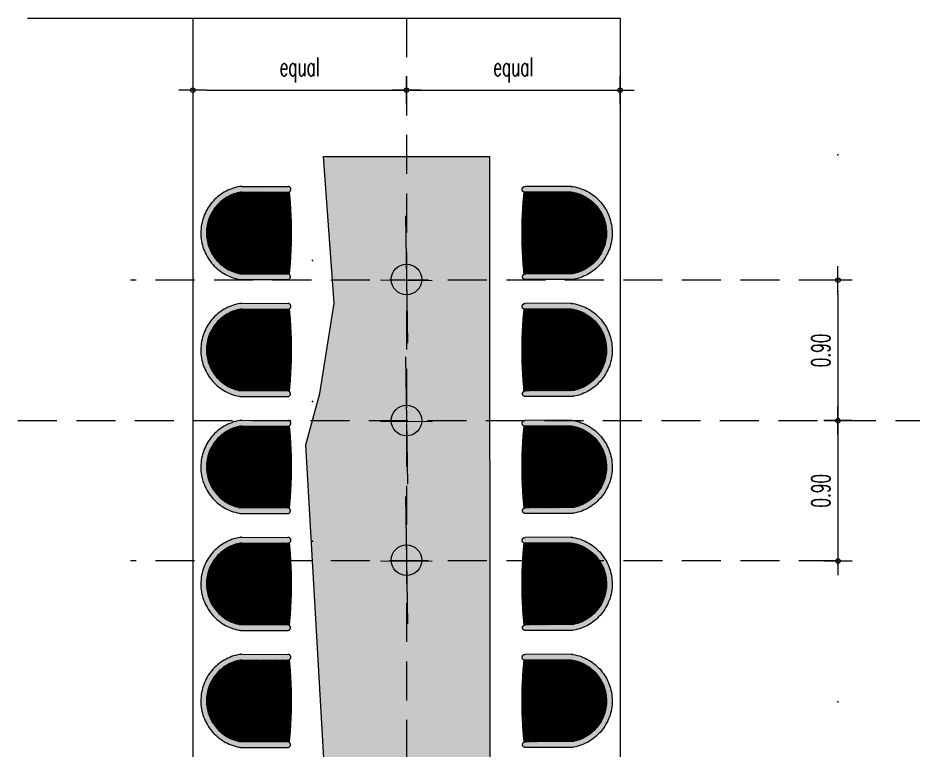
# Model space of a CAD drawing. Header units: millimetres. Extents: x -1 to 5416, y -1238 to 1407.
# Drawn here: x 389.92 to 395.71, y 1391.54 to 1396.24 of the extents above; entities that cross this region are included whole.
import ezdxf

# ---------------------------------------------------------------- set-up
doc = ezdxf.new("R2010")
doc.units = ezdxf.units.MM
doc.header["$MEASUREMENT"] = 0
doc.linetypes.add('HIDDEN', pattern=[0.375, 0.25, -0.125])
for name, color, linetype in [('1-TRAMA', 251, 'Continuous'), ('ID-LF-FURN', 32, 'Continuous'), ('TRAZO', 7, 'Continuous')]:
    doc.layers.add(name, color=color, linetype=linetype)
doc.layers.add('Areas', color=6, linetype='Continuous', plot=False)
doc.layers.add('H-BLOCKS', color=7, linetype='Continuous', true_color=0xffffff)
doc.styles.add('COTA50', font='romans.shx', dxfattribs={"width": 0.6, "height": 0.12})
doc.dimstyles.new('COTA50', dxfattribs={"dimtxt": 0.07, "dimasz": 0.09, "dimexe": 0.05, "dimexo": 0.4, "dimgap": 0.05, "dimtad": 1, "dimzin": 0, "dimdsep": 46, "dimtxsty": 'COTA50', "dimblk": 'SYS003', "dimcen": 0, "dimse1": 1, "dimse2": 1, "dimadec": 0, "dimazin": 0, "dimtfac": 1, "dimtix": 1, "dimtmove": 0, "dimatfit": 3, "dimldrblk": 'SYS003', "dimfxl": 0.05, "dimtolj": 1, "dimtzin": 0, "dimarcsym": 0})

# ---------------------------------------------------------------- blocks, each defined once
blk = doc.blocks.new('SE_Ethimo-Killt')
at = {"true_color": 0xffffff}
h = blk.add_hatch(color=7, dxfattribs=at)
h.dxf.hatch_style = 1
h.paths.add_polyline_path([(90.7, 566.1), (78.1, 569.7), (65.3, 572.9), (52.3, 575.4), (39.1, 577.5), (25.7, 578.9), (12.2, 579.7), (-1.4, 580), (-15.1, 579.6), (-28.6, 578.6), (-41.9, 577.1), (-55.1, 574.9), (-68.1, 572.2), (-80.9, 569), (-93.4, 565.2), (-105.8, 560.9), (-117.9, 556), (-129.8, 550.7), (-141.4, 544.8), (-152.7, 538.5), (-163.7, 531.7), (-174.4, 524.5), (-184.8, 516.8), (-194.9, 508.7), (-204.6, 500.2), (-213.9, 491.2), (-222.8, 481.9), (-231.4, 472.2), (-239.5, 462.1), (-247.2, 451.6), (-254.5, 440.9), (-261.3, 429.7), (-267.6, 418.3), (-273.5, 406.5), (-278.9, 394.4), (-283.7, 382.1), (-288, 369.5), (-291.8, 356.6), (-295.1, 343.4), (-297.7, 330.1), (-298.2, 326.7), (-298.6, 323.3), (-298.8, 319.8), (-298.9, 316.4), (-298.1, 21.4), (-298.1, 20.2), (-298, 18.9), (-297.7, 17.7), (-297.6, 17.1), (-297.5, 16.5), (-297.3, 15.9), (-297.1, 15.4), (-296.7, 14.2), (-296.2, 13.1), (-295.6, 12.1), (-294.9, 11), (-294.6, 10.5), (-294.2, 10), (-293.8, 9.6), (-293.4, 9.1), (-293, 8.7), (-292.6, 8.2), (-291.7, 7.4), (-290.8, 6.6), (-289.8, 5.9), (-289.2, 5.5), (-288.7, 5.2), (-287.6, 4.6), (-286.5, 4.1), (-285.3, 3.7), (-284.1, 3.4), (-282.9, 3.1), (-281.7, 2.9), (-280.5, 2.8), (-279.3, 2.8), (-278.1, 2.8), (-276.9, 2.9), (-275.7, 3.1), (-274.5, 3.4), (-273.9, 3.6), (-273.3, 3.8), (-272.2, 4.2), (-271.1, 4.7), (-270.5, 5), (-270, 5.3), (-268.9, 6), (-268.4, 6.3), (-267.9, 6.7), (-267, 7.5), (-266.5, 7.9), (-266.1, 8.3), (-265.3, 9.2), (-264.9, 9.7), (-264.5, 10.2), (-263.8, 11.2), (-263.2, 12.2), (-262.9, 12.7), (-262.6, 13.3), (-262.3, 13.8), (-260.8, 45.3), (-261.5, 317.9), (-261.4, 322.1), (-261, 326.3), (-260.5, 330.5), (-259.7, 334.7), (-256.9, 346), (-253.7, 357), (-250.1, 367.9), (-246, 378.5), (-241.5, 388.9), (-236.6, 399), (-231.2, 408.9), (-225.5, 418.5), (-219.4, 427.8), (-212.9, 436.8), (-206.1, 445.5), (-199, 454), (-191.5, 462.1), (-183.6, 469.9), (-175.5, 477.3), (-167.1, 484.4), (-158.4, 491.2), (-149.4, 497.6), (-140.1, 503.6), (-130.6, 509.2), (-120.9, 514.4), (-110.9, 519.3), (-100.7, 523.7), (-90.3, 527.7), (-79.7, 531.3), (-69, 534.4), (-58, 537.1), (-47, 539.4), (-35.7, 541.1), (-24.3, 542.4), (-12.9, 543.2), (-1.2, 543.5), (10.4, 543.3), (21.9, 542.6), (33.2, 541.5), (44.5, 539.8), (55.6, 537.7), (66.6, 535.1), (77.4, 532.1), (88, 528.6), (98.4, 524.7), (108.6, 520.3), (118.6, 515.6), (128.4, 510.5), (138, 504.9), (147.3, 499), (156.4, 492.7), (165.1, 486), (173.6, 479), (181.8, 471.6), (189.7, 463.9), (197.3, 455.9), (204.6, 447.5), (211.5, 438.9), (218, 429.9), (224.2, 420.6), (230, 411.1), (235.5, 401.3), (240.5, 391.2), (245.1, 380.9), (249.3, 370.3), (253, 359.5), (256.3, 348.5), (259.2, 337.2), (260, 333.1), (260.6, 328.9), (261, 324.6), (261.1, 320.4), (261.9, 24.1), (261.9, 23.5), (261.9, 22.9), (262, 22.3), (262.1, 21.6), (262.3, 20.4), (262.4, 19.8), (262.6, 19.2), (262.7, 18.7), (262.9, 18.1), (263.1, 17.5), (263.4, 16.9), (263.6, 16.4), (263.9, 15.8), (264.5, 14.8), (264.8, 14.3), (265.1, 13.7), (265.4, 13.2), (265.8, 12.8), (266.2, 12.3), (266.6, 11.8), (267, 11.4), (267.4, 10.9), (267.9, 10.5), (268.3, 10.1), (268.8, 9.7), (269.3, 9.3), (270.3, 8.6), (271.3, 7.9), (272.4, 7.4), (273.6, 6.9), (274.1, 6.6), (274.7, 6.4), (275.9, 6.1), (277.1, 5.8), (278.3, 5.6), (279.5, 5.5), (280.7, 5.5), (281.9, 5.5), (283.1, 5.7), (284.3, 5.9), (285.5, 6.1), (286.7, 6.5), (287.8, 6.9), (289, 7.4), (289.5, 7.7), (290.1, 8), (291.1, 8.7), (292.1, 9.4), (293.1, 10.2), (294, 11.1), (294.8, 12), (295.5, 12.9), (296.2, 13.9), (296.9, 14.9), (297.2, 15.5), (297.4, 16), (297.7, 16.5), (297.9, 17.1), (298.2, 17.7), (298.4, 18.2), (298.6, 18.8), (298.7, 19.4), (298.9, 20), (299, 20.6), (299.2, 21.8), (299.3, 22.4), (299.3, 23.1), (299.3, 23.7), (299.3, 24.3), (298.6, 319.3), (298.5, 322.7), (298.2, 326.1), (297.8, 329.6), (297.3, 332.9), (294.5, 346.3), (291.1, 359.4), (287.2, 372.3), (282.8, 384.8), (277.8, 397.1), (272.3, 409.2), (266.3, 420.9), (259.9, 432.3), (253, 443.3), (245.6, 454), (237.8, 464.4), (229.5, 474.4), (220.9, 484.1), (211.9, 493.3), (202.5, 502.2), (192.7, 510.6), (182.6, 518.6), (172.1, 526.2), (161.3, 533.3), (150.2, 540), (138.9, 546.2), (127.2, 551.9), (115.3, 557.2), (103.1, 561.9)])
h.paths.add_polyline_path([(226.6, 383.9), (195.2, 458.1), (-2.7, 461), (-195.2, 458), (-226.6, 383.7), (-248.2, 295.7), (-260.8, 45.3), (-260.7, 20.7), (-260.9, 18.8), (-261.1, 17.5), (-261.4, 16.4), (-261.8, 15.3), (-262.3, 13.8), (-194.6, 6.8), (-66.1, -0.1), (66.1, 0.1), (194.6, 7), (262.3, 13.9), (248.2, 295.8)])
h = blk.add_hatch(dxfattribs=at)
h.set_pattern_fill('ANSI31')
h.set_pattern_definition([(45, (0, 0), (-2.245064, 2.245064), [])])
h.paths.add_polyline_path([(147.3, 499), (138, 504.9), (128.4, 510.5), (118.6, 515.6), (108.6, 520.3), (98.4, 524.7), (88, 528.6), (77.4, 532.1), (66.6, 535.1), (55.6, 537.7), (44.5, 539.8), (33.2, 541.5), (21.9, 542.6), (10.4, 543.3), (-1.2, 543.5), (-12.9, 543.2), (-24.3, 542.4), (-35.7, 541.1), (-47, 539.4), (-58, 537.1), (-69, 534.4), (-79.7, 531.3), (-90.3, 527.7), (-100.7, 523.7), (-110.9, 519.3), (-120.9, 514.4), (-130.6, 509.2), (-140.1, 503.6), (-149.4, 497.6), (-158.4, 491.2), (-167.1, 484.4), (-175.5, 477.3), (-183.6, 469.9), (-191.5, 462.1), (-195.2, 458), (-2.7, 461), (195.2, 458.1), (189.7, 463.9), (181.8, 471.6), (173.6, 479), (165.1, 486), (156.4, 492.7)])
h.paths.add_polyline_path([(-226.6, 383.7), (-195.2, 458), (-199, 454), (-206.1, 445.5), (-212.9, 436.8), (-219.4, 427.8), (-225.5, 418.5), (-231.2, 408.9), (-236.6, 399), (-241.5, 388.9), (-246, 378.5), (-250.1, 367.9), (-253.7, 357), (-256.9, 346), (-259.7, 334.7), (-260.5, 330.5), (-261, 326.3), (-261.4, 322.1), (-261.5, 317.9), (-260.8, 45.3), (-248.2, 295.7)], flags=17)
h.paths.add_polyline_path([(262.3, 13.9), (194.6, 7), (66.1, 0.1), (-66.1, -0.1), (-194.6, 6.8), (-262.3, 13.8), (-248.2, 295.7), (-226.6, 383.7), (-195.2, 458), (-2.7, 461), (195.2, 458.1), (197.3, 455.9), (204.6, 447.5), (211.5, 438.9), (218, 429.9), (224.2, 420.6), (230, 411.1), (235.5, 401.3), (240.5, 391.2), (245.1, 380.9), (249.3, 370.3), (253, 359.5), (256.3, 348.5), (259.2, 337.2), (260, 333.1), (260.6, 328.9), (261, 324.6), (261.1, 320.4), (261.9, 22.4)])
blk.add_lwpolyline([(-2.7, 461), (-195.2, 458), (-226.6, 383.7), (-248.2, 295.7), (-262.3, 13.8), (-194.6, 6.8), (-66.1, -0.1), (66.1, 0.1), (194.6, 7), (262.3, 13.9), (248.2, 295.8), (226.6, 383.9), (195.2, 458.1)], close=True)
for points in [[(-297.7, 330.1, 0), (-295.1, 343.4, 0), (-291.8, 356.6, 0), (-288, 369.5, 0), (-283.7, 382.1, 0), (-278.9, 394.4, 0), (-273.5, 406.5, 0), (-267.6, 418.3, 0), (-261.3, 429.7, 0), (-254.5, 440.9, 0), (-247.2, 451.6, 0), (-239.5, 462.1, 0), (-231.4, 472.2, 0), (-222.8, 481.9, 0), (-213.9, 491.2, 0), (-204.6, 500.2, 0), (-194.9, 508.7, 0), (-184.8, 516.8, 0), (-174.4, 524.5, 0), (-163.7, 531.7, 0), (-152.7, 538.5, 0), (-141.4, 544.8, 0), (-129.8, 550.7, 0), (-117.9, 556, 0), (-105.8, 560.9, 0), (-93.4, 565.2, 0), (-80.9, 569, 0), (-68.1, 572.2, 0), (-55.1, 574.9, 0), (-41.9, 577.1, 0), (-28.6, 578.6, 0), (-15.1, 579.6, 0), (-1.4, 580, 0)], [(-1.4, 580, 0), (12.2, 579.7, 0), (25.7, 578.9, 0), (39.1, 577.5, 0), (52.3, 575.4, 0), (65.3, 572.9, 0), (78.1, 569.7, 0), (90.7, 566.1, 0), (103.1, 561.9, 0), (115.3, 557.2, 0), (127.2, 551.9, 0), (138.9, 546.2, 0), (150.2, 540, 0), (161.3, 533.3, 0), (172.1, 526.2, 0), (182.6, 518.6, 0), (192.7, 510.6, 0), (202.5, 502.2, 0), (211.9, 493.3, 0), (220.9, 484.1, 0), (229.5, 474.4, 0), (237.8, 464.4, 0), (245.6, 454, 0), (253, 443.3, 0), (259.9, 432.3, 0), (266.3, 420.9, 0), (272.3, 409.2, 0), (277.8, 397.1, 0), (282.8, 384.8, 0), (287.2, 372.3, 0), (291.1, 359.4, 0), (294.5, 346.3, 0), (297.3, 333, 0)], [(-259.7, 334.7, 0), (-256.9, 346, 0), (-253.7, 357, 0), (-250.1, 367.9, 0), (-246, 378.5, 0), (-241.5, 388.9, 0), (-236.6, 399, 0), (-231.2, 408.9, 0), (-225.5, 418.5, 0), (-219.4, 427.8, 0), (-212.9, 436.8, 0), (-206.1, 445.5, 0), (-199, 454, 0), (-191.5, 462.1, 0), (-183.6, 469.9, 0), (-175.5, 477.3, 0), (-167.1, 484.4, 0), (-158.4, 491.2, 0), (-149.4, 497.6, 0), (-140.1, 503.6, 0), (-130.6, 509.2, 0), (-120.9, 514.4, 0), (-110.9, 519.3, 0), (-100.7, 523.7, 0), (-90.3, 527.7, 0), (-79.7, 531.3, 0), (-69, 534.4, 0), (-58, 537.1, 0), (-47, 539.4, 0), (-35.7, 541.1, 0), (-24.3, 542.4, 0), (-12.9, 543.2, 0), (-1.2, 543.5, 0)], [(-1.2, 543.5, 0), (10.4, 543.3, 0), (21.9, 542.6, 0), (33.2, 541.5, 0), (44.5, 539.8, 0), (55.6, 537.7, 0), (66.6, 535.1, 0), (77.4, 532.1, 0), (88, 528.6, 0), (98.4, 524.7, 0), (108.6, 520.3, 0), (118.6, 515.6, 0), (128.4, 510.5, 0), (138, 504.9, 0), (147.3, 499, 0), (156.4, 492.7, 0), (165.1, 486, 0), (173.6, 479, 0), (181.8, 471.6, 0), (189.7, 463.9, 0), (197.3, 455.9, 0), (204.6, 447.5, 0), (211.5, 438.9, 0), (218, 429.9, 0), (224.2, 420.6, 0), (230, 411.1, 0), (235.5, 401.3, 0), (240.5, 391.2, 0), (245.1, 380.9, 0), (249.3, 370.3, 0), (253, 359.5, 0), (256.3, 348.5, 0), (259.2, 337.2, 0)], [(-298.9, 316.4, 0), (-298.8, 319.8, 0), (-298.6, 323.3, 0), (-298.2, 326.7, 0), (-297.7, 330.1, 0)], [(-298.9, 316.4, 0), (-298.1, 21.4, 0)], [(-261.5, 317.9, 0), (-261.4, 322.1, 0), (-261, 326.3, 0), (-260.5, 330.5, 0), (-259.7, 334.7, 0)], [(-261.5, 317.9, 0), (-260.7, 21.6, 0)], [(259.2, 337.2, 0), (260, 333.1, 0), (260.6, 328.9, 0), (261, 324.6, 0), (261.1, 320.4, 0)], [(261.1, 320.4, 0), (261.9, 24.1, 0)], [(297.3, 333, 0), (297.8, 329.6, 0), (298.2, 326.1, 0), (298.5, 322.7, 0), (298.6, 319.3, 0)], [(298.6, 319.3, 0), (299.3, 24.3, 0)], [(-260.7, 21.6, 0), (-260.7, 21, 0), (-260.7, 20.3, 0), (-260.8, 19.1, 0), (-260.9, 18.5, 0), (-261, 17.9, 0), (-261.2, 17.3, 0), (-261.3, 16.7, 0), (-261.5, 16.1, 0), (-261.7, 15.5, 0), (-261.9, 15, 0), (-262.1, 14.4, 0), (-262.3, 13.8, 0), (-262.6, 13.3, 0), (-262.9, 12.7, 0), (-263.2, 12.2, 0), (-263.8, 11.2, 0), (-264.5, 10.2, 0), (-264.9, 9.7, 0), (-265.3, 9.2, 0), (-266.1, 8.3, 0), (-266.5, 7.9, 0), (-267, 7.5, 0), (-267.9, 6.7, 0), (-268.4, 6.3, 0), (-268.9, 6, 0), (-270, 5.3, 0), (-270.5, 5, 0), (-271.1, 4.7, 0), (-272.2, 4.2, 0), (-273.3, 3.8, 0), (-273.9, 3.6, 0), (-274.5, 3.4, 0), (-275.7, 3.1, 0), (-276.9, 2.9, 0), (-278.1, 2.8, 0), (-279.3, 2.8, 0), (-280.5, 2.8, 0), (-281.7, 2.9, 0), (-282.9, 3.1, 0), (-284.1, 3.4, 0), (-285.3, 3.7, 0), (-286.5, 4.1, 0), (-287.6, 4.6, 0), (-288.7, 5.2, 0), (-289.2, 5.5, 0), (-289.8, 5.9, 0), (-290.8, 6.6, 0), (-291.7, 7.4, 0), (-292.6, 8.2, 0), (-293, 8.7, 0), (-293.4, 9.1, 0), (-293.8, 9.6, 0), (-294.2, 10, 0), (-294.6, 10.5, 0), (-294.9, 11, 0), (-295.6, 12.1, 0), (-296.2, 13.1, 0), (-296.7, 14.2, 0), (-297.1, 15.4, 0), (-297.3, 15.9, 0), (-297.5, 16.5, 0), (-297.6, 17.1, 0), (-297.7, 17.7, 0), (-298, 18.9, 0), (-298.1, 20.2, 0), (-298.1, 21.4, 0)], [(299.3, 24.3, 0), (299.3, 23.7, 0), (299.3, 23.1, 0), (299.3, 22.4, 0), (299.2, 21.8, 0), (299, 20.6, 0), (298.9, 20, 0), (298.7, 19.4, 0), (298.6, 18.8, 0), (298.4, 18.2, 0), (298.2, 17.7, 0), (297.9, 17.1, 0), (297.7, 16.5, 0), (297.4, 16, 0), (297.2, 15.5, 0), (296.9, 14.9, 0), (296.2, 13.9, 0), (295.5, 12.9, 0), (294.8, 12, 0), (294, 11.1, 0), (293.1, 10.2, 0), (292.1, 9.4, 0), (291.1, 8.7, 0), (290.1, 8, 0), (289.5, 7.7, 0), (289, 7.4, 0), (287.8, 6.9, 0), (286.7, 6.5, 0), (285.5, 6.1, 0), (284.3, 5.9, 0), (283.1, 5.7, 0), (281.9, 5.5, 0), (280.7, 5.5, 0), (279.5, 5.5, 0), (278.3, 5.6, 0), (277.1, 5.8, 0), (275.9, 6.1, 0), (274.7, 6.4, 0), (274.1, 6.6, 0), (273.6, 6.9, 0), (272.4, 7.4, 0), (271.3, 7.9, 0), (270.3, 8.6, 0), (269.3, 9.3, 0), (268.8, 9.7, 0), (268.3, 10.1, 0), (267.9, 10.5, 0), (267.4, 10.9, 0), (267, 11.4, 0), (266.6, 11.8, 0), (266.2, 12.3, 0), (265.8, 12.8, 0), (265.4, 13.2, 0), (265.1, 13.7, 0), (264.8, 14.3, 0), (264.5, 14.8, 0), (263.9, 15.8, 0), (263.6, 16.4, 0), (263.4, 16.9, 0), (263.1, 17.5, 0), (262.9, 18.1, 0), (262.7, 18.7, 0), (262.6, 19.2, 0), (262.4, 19.8, 0), (262.3, 20.4, 0), (262.1, 21.6, 0), (262, 22.3, 0), (261.9, 22.9, 0), (261.9, 23.5, 0), (261.9, 24.1, 0)]]:
    blk.add_polyline3d(points)
blk = doc.blocks.new('*U27')
at = {"layer": 'ID-LF-FURN', "xscale": 0.001, "yscale": 0.001, "zscale": 0.001, "rotation": 89.99999999999999}
blk.add_blockref('SE_Ethimo-Killt', (0.29, -0.0002, 0), dxfattribs=at)
blk = doc.blocks.new('*U28')
at = {"layer": 'ID-LF-FURN', "color": 0, "linetype": 'ByBlock', "lineweight": -2, "transparency": 16777216}
for p in [(0, 3), (0, 2.25), (0, 1.5), (0, 0.75), (0, 0)]:
    blk.add_blockref('*U27', p, dxfattribs=at)
blk = doc.blocks.new('*U29')
at = {"layer": 'ID-LF-FURN', "xscale": 0.001, "yscale": 0.001, "zscale": 0.001, "rotation": 89.99999999999999}
blk.add_blockref('SE_Ethimo-Killt', (0.29, -0.0002, 0), dxfattribs=at)
blk = doc.blocks.new('*U30')
at = {"layer": 'ID-LF-FURN', "color": 0, "linetype": 'ByBlock', "lineweight": -2, "transparency": 16777216}
for p in [(0, 3), (0, 2.25), (0, 1.5), (0, 0.75), (0, 0)]:
    blk.add_blockref('*U29', p, dxfattribs=at)
blk = doc.blocks.new('SYS003')
for p, q in [((0, -1), (0, 1)), ((-1, 0), (1, 0))]:
    blk.add_line(p, q)
at = {"layer": 'TRAZO'}
blk.add_circle((0, 0), 0.16, dxfattribs=at)
blk = doc.blocks.new('*D107')
at = {"layer": 'Defpoints', "color": 0, "transparency": 16777216}
for p in [(395.1795, 1394.5618), (395.1795, 1393.6618), (395.1795, 1393.6618)]:
    blk.add_point(p, dxfattribs=at)
at = {"layer": 'ID-LF-FURN', "color": 0, "lineweight": -2, "transparency": 16777216}
blk.add_line((395.1795, 1394.4718), (395.1795, 1393.7518), dxfattribs=at)
at = {"layer": 'ID-LF-FURN', "color": 0, "lineweight": -2, "transparency": 16777216, "xscale": 0.09, "yscale": 0.09, "zscale": 0.09}
for p, rotation in [((395.1795, 1394.5618), 90), ((395.1795, 1393.6618), 270)]:
    blk.add_blockref('SYS003', p, dxfattribs=dict(at, rotation=rotation))
at = {"layer": 'ID-LF-FURN', "color": 0, "transparency": 16777216, "insert": (395.0695, 1394.1118), "char_height": 0.12, "attachment_point": 5, "rotation": 90, "style": 'COTA50'}
blk.add_mtext('\\A1;0.90', dxfattribs=at)
blk = doc.blocks.new('*D108')
at = {"layer": 'Defpoints', "color": 0, "transparency": 16777216}
for p in [(395.1795, 1393.6618), (395.1795, 1392.7618), (395.1795, 1392.7618)]:
    blk.add_point(p, dxfattribs=at)
at = {"layer": 'ID-LF-FURN', "color": 0, "lineweight": -2, "transparency": 16777216}
blk.add_line((395.1795, 1393.5718), (395.1795, 1392.8518), dxfattribs=at)
at = {"layer": 'ID-LF-FURN', "color": 0, "lineweight": -2, "transparency": 16777216, "xscale": 0.09, "yscale": 0.09, "zscale": 0.09}
for p, rotation in [((395.1795, 1393.6618), 90), ((395.1795, 1392.7618), 270)]:
    blk.add_blockref('SYS003', p, dxfattribs=dict(at, rotation=rotation))
at = {"layer": 'ID-LF-FURN', "color": 0, "transparency": 16777216, "insert": (395.0695, 1393.2118), "char_height": 0.12, "attachment_point": 5, "rotation": 90, "style": 'COTA50'}
blk.add_mtext('\\A1;0.90', dxfattribs=at)
blk = doc.blocks.new('*D109')
at = {"layer": 'Defpoints', "color": 0, "transparency": 16777216}
for p in [(391.0434, 1396.2431), (392.4134, 1396.2431), (392.4134, 1395.7805)]:
    blk.add_point(p, dxfattribs=at)
at = {"layer": 'ID-LF-FURN', "color": 0, "lineweight": -2, "transparency": 16777216}
blk.add_line((391.1334, 1395.7805), (392.3234, 1395.7805), dxfattribs=at)
at = {"layer": 'ID-LF-FURN', "color": 0, "lineweight": -2, "transparency": 16777216, "xscale": 0.09, "yscale": 0.09, "zscale": 0.09, "rotation": 180}
blk.add_blockref('SYS003', (391.0434, 1395.7805), dxfattribs=at)
at = {"layer": 'ID-LF-FURN', "color": 0, "lineweight": -2, "transparency": 16777216, "xscale": 0.09, "yscale": 0.09, "zscale": 0.09}
blk.add_blockref('SYS003', (392.4134, 1395.7805), dxfattribs=at)
at = {"layer": 'ID-LF-FURN', "color": 0, "transparency": 16777216, "insert": (391.7284, 1395.9105), "char_height": 0.12, "attachment_point": 5, "style": 'COTA50'}
blk.add_mtext('\\A1;equal', dxfattribs=at)
blk = doc.blocks.new('*D110')
at = {"layer": 'Defpoints', "color": 0, "transparency": 16777216}
for p in [(392.4134, 1396.2431), (393.7834, 1396.2431), (393.7834, 1395.7805)]:
    blk.add_point(p, dxfattribs=at)
at = {"layer": 'ID-LF-FURN', "color": 0, "lineweight": -2, "transparency": 16777216}
blk.add_line((392.5034, 1395.7805), (393.6934, 1395.7805), dxfattribs=at)
at = {"layer": 'ID-LF-FURN', "color": 0, "lineweight": -2, "transparency": 16777216, "xscale": 0.09, "yscale": 0.09, "zscale": 0.09, "rotation": 180}
blk.add_blockref('SYS003', (392.4134, 1395.7805), dxfattribs=at)
at = {"layer": 'ID-LF-FURN', "color": 0, "lineweight": -2, "transparency": 16777216, "xscale": 0.09, "yscale": 0.09, "zscale": 0.09}
blk.add_blockref('SYS003', (393.7834, 1395.7805), dxfattribs=at)
at = {"layer": 'ID-LF-FURN', "color": 0, "transparency": 16777216, "insert": (393.0984, 1395.9105), "char_height": 0.12, "attachment_point": 5, "style": 'COTA50'}
blk.add_mtext('\\A1;equal', dxfattribs=at)

msp = doc.modelspace()

# ---------------------------------------------------------------- hatches: boundary and pattern name
at = {"layer": 'H-BLOCKS'}
h = msp.add_hatch(color=256, dxfattribs=at)
h.dxf.hatch_style = 1
h.paths.add_polyline_path([(391.8815, 1395.3563), (392.9453, 1395.3563), (392.9485, 1391.4581), (391.8848, 1391.4581), (391.7687, 1393.5073), (391.8588, 1393.836), (391.9488, 1394.4153)])

# ---------------------------------------------------------------- linework, layer by layer
at = {"layer": '1-TRAMA', "linetype": 'HIDDEN'}
for points in [[(392.4134, 1396.2431), (392.4134, 1390.054)], [(395.1795, 1394.5618), (390.645, 1394.5618)], [(389.548, 1393.6618), (395.705, 1393.6618)], [(395.1795, 1392.7618), (390.645, 1392.7618)]]:
    msp.add_lwpolyline(points, dxfattribs=at)
at = {"layer": 'Areas'}
for points in [[(391.0434, 1396.2431), (391.0434, 1389.7091), (387.3509, 1389.7091)], [(389.9834, 1396.2431), (391.0434, 1396.2431), (391.0434, 1390.2907)], [(391.0434, 1396.2431), (393.7834, 1396.2431), (393.7834, 1390.9827)]]:
    msp.add_lwpolyline(points, dxfattribs=at)
for p in [(395.1795, 1395.3663), (395.1795, 1391.8595)]:
    msp.add_point(p, dxfattribs=at)
at = {"layer": 'ID-LF-FURN'}
msp.add_lwpolyline([(391.8815, 1395.3563), (392.9453, 1395.3563), (392.9485, 1391.4581), (391.8848, 1391.4581), (391.7687, 1393.5073), (391.8588, 1393.836), (391.9488, 1394.4153), (391.8815, 1395.3563)], dxfattribs=at)
at = {"layer": 'ID-LF-FURN', "color": 12}
for points in [[(392.4068, 1394.9752), (392.42, 1394.1584)], [(392.2477, 1394.5635), (392.5791, 1394.5602)], [(392.4068, 1394.0702), (392.42, 1393.2534)], [(392.2477, 1393.6585), (392.5791, 1393.6552)], [(392.4068, 1393.1752), (392.42, 1392.3584)], [(392.2477, 1392.7635), (392.5791, 1392.7602)]]:
    msp.add_lwpolyline(points, dxfattribs=at)
for centre in [(392.4134, 1394.5668), (392.4134, 1393.6618), (392.4134, 1392.7668)]:
    msp.add_circle(centre, 0.098, dxfattribs=at)
for p in [(391.8116, 1394.6891), (391.8116, 1394.6891), (395.1795, 1394.4896), (391.8116, 1393.7841), (391.8116, 1393.7841), (395.1795, 1393.6129), (391.8116, 1392.8891), (391.8116, 1392.8891), (395.1795, 1392.7362)]:
    msp.add_point(p, dxfattribs=at)

# ---------------------------------------------------------------- block references
at = {"layer": 'ID-LF-FURN', "xscale": -1, "rotation": 180}
msp.add_blockref('*U28', (391.3848, 1394.8647, 0), dxfattribs=at)
at = {"layer": 'ID-LF-FURN', "rotation": 180}
msp.add_blockref('*U30', (393.442, 1394.8647, 0), dxfattribs=at)

# ---------------------------------------------------------------- dimensions: what is measured, and where the dimension line sits
at = {"layer": 'ID-LF-FURN', "color": 12}
for base, p1, p2, picture, middle in [((392.4134, 1395.7805), (391.0434, 1396.2431), (392.4134, 1396.2431), '*D109', (391.7284, 1395.9105)), ((393.7834, 1395.7805), (392.4134, 1396.2431), (393.7834, 1396.2431), '*D110', (393.0984, 1395.9105))]:
    dim = msp.add_linear_dim(base=base, p1=p1, p2=p2, text='equal', dimstyle='COTA50', override={"dimtad": 3}, dxfattribs=at)
    dim.commit()
    dim.dimension.update_dxf_attribs({"geometry": picture, "text_midpoint": middle})
dim = msp.add_linear_dim(base=(395.1795, 1393.6618), p1=(395.1795, 1394.5618), p2=(395.1795, 1393.6618), angle=90, dimstyle='COTA50', override={"dimtad": 3}, dxfattribs=at)
dim.commit()
dim.dimension.update_dxf_attribs({"geometry": '*D107', "text_midpoint": (395.0695, 1394.1118)})
dim = msp.add_linear_dim(base=(395.1795, 1392.7618), p1=(395.1795, 1393.6618), p2=(395.1795, 1392.7618), angle=90, dimstyle='COTA50', dxfattribs=at)
dim.commit()
dim.dimension.update_dxf_attribs({"geometry": '*D108', "text_midpoint": (395.0695, 1393.2118)})

doc.saveas('drawing.dxf')
